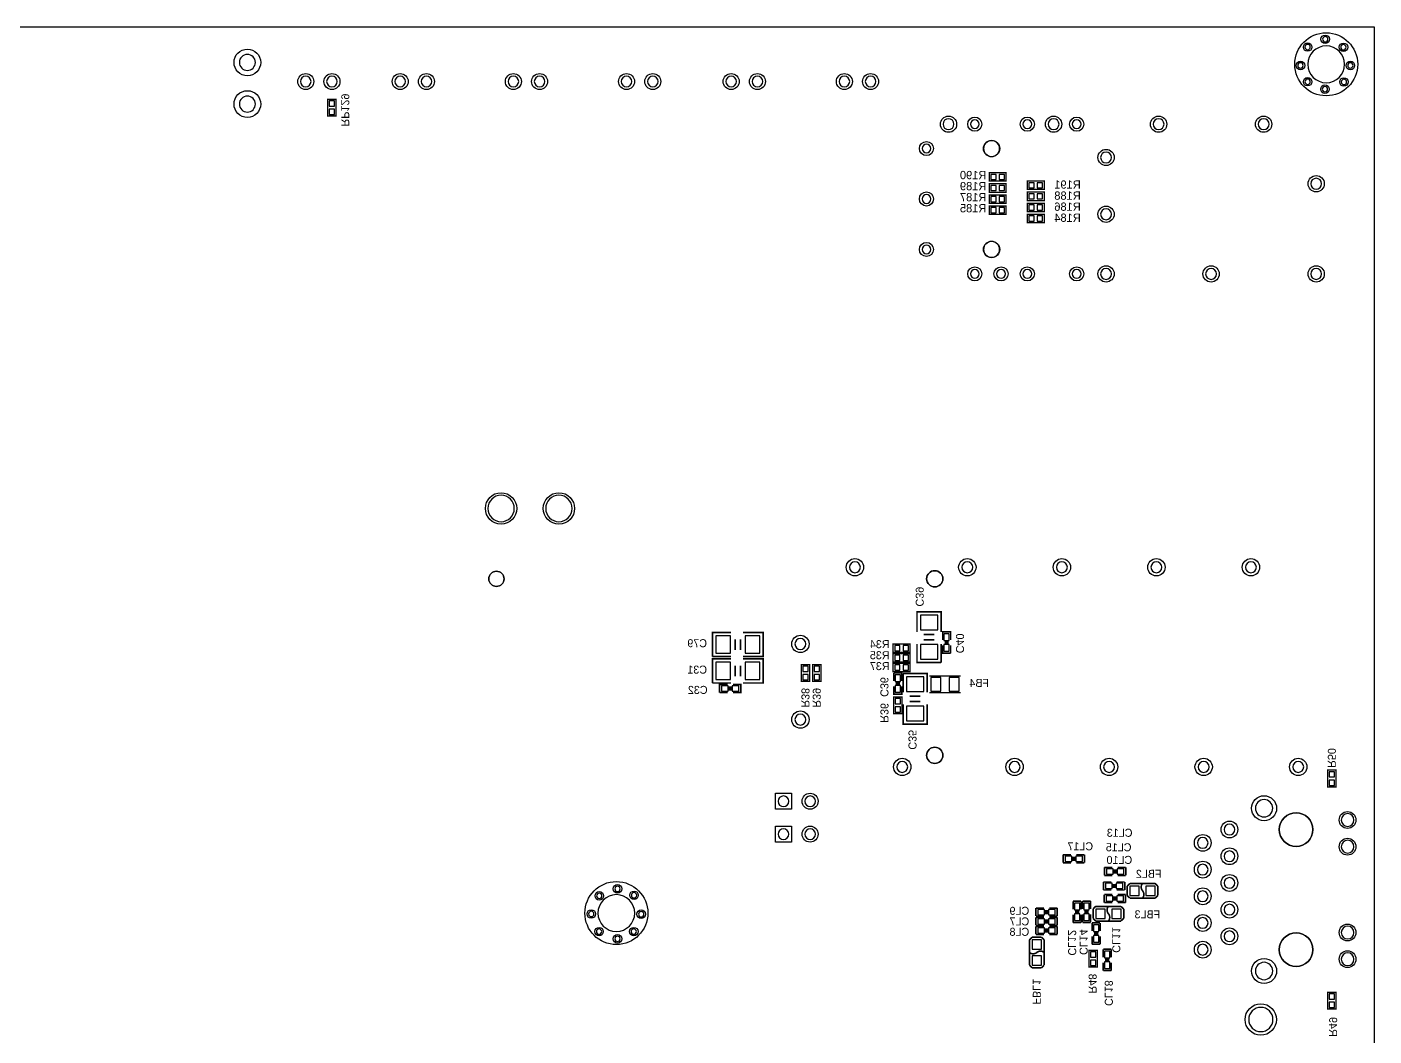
# Model space of a CAD drawing. Extents: x 0 to 254, y 0 to 180.
# Drawn here: x 125.8 to 254, y 84.3 to 180.3 of the extents above; entities that cross this region are included whole.
import ezdxf

# ---------------------------------------------------------------- set-up
doc = ezdxf.new("R2010")
doc.units = 0
for name, color, linetype in [('BG_DRILLHOLE', 1, 'CONTINUOUS'), ('BG_OUTLINE', 2, 'CONTINUOUS'), ('PG_SILKSCREEN_BOTTOM', 6, 'CONTINUOUS'), ('PIN_BOTTOM', 8, 'CONTINUOUS'), ('RD_SILKSCREEN_BOTTOM', 7, 'CONTINUOUS')]:
    doc.layers.add(name, color=color, linetype=linetype)

msp = doc.modelspace()

# ---------------------------------------------------------------- linework, layer by layer
at = {"layer": 'BG_DRILLHOLE'}
for points in [[(247.93194, 178.42992, 1), (247.42394, 178.42992, 1)], [(251.19584, 176.784, 1), (247.69064, 176.784, 1)], [(249.60834, 179.16652, 1), (249.10034, 179.16652, 1)], [(251.33554, 178.40452, 1), (250.82754, 178.40452, 1)], [(147.497038, 176.962562, 1), (145.973038, 176.962562, 1)], [(247.24614, 176.67732, 1), (246.73814, 176.67732, 1)], [(251.99594, 176.67732, 1), (251.48794, 176.67732, 1)], [(152.80132, 175.146208, 1), (151.78532, 175.146208, 1)], [(155.30068, 175.146208, 1), (154.28468, 175.146208, 1)], [(161.793174, 175.146208, 1), (160.777174, 175.146208, 1)], [(164.292534, 175.146208, 1), (163.276534, 175.146208, 1)], [(172.567346, 175.146208, 1), (171.551346, 175.146208, 1)], [(175.066706, 175.146208, 1), (174.050706, 175.146208, 1)], [(183.341518, 175.146208, 1), (182.325518, 175.146208, 1)], [(185.840878, 175.146208, 1), (184.824878, 175.146208, 1)], [(193.303398, 175.146208, 1), (192.287398, 175.146208, 1)], [(195.802758, 175.146208, 1), (194.786758, 175.146208, 1)], [(204.07757, 175.146208, 1), (203.06157, 175.146208, 1)], [(206.57693, 175.146208, 1), (205.56093, 175.146208, 1)], [(247.93194, 175.12792, 1), (247.42394, 175.12792, 1)], [(249.58294, 174.41672, 1), (249.07494, 174.41672, 1)], [(251.38634, 175.10252, 1), (250.87834, 175.10252, 1)], [(147.497038, 173.002702, 1), (145.973038, 173.002702, 1)], [(214.008462, 171.087034, 1), (212.967062, 171.087034, 1)], [(216.408762, 171.087034, 1), (215.570562, 171.087034, 1)], [(221.407482, 171.087034, 1), (220.569282, 171.087034, 1)], [(224.008442, 171.087034, 1), (222.967042, 171.087034, 1)], [(226.109022, 171.087034, 1), (225.270822, 171.087034, 1)], [(234.008422, 171.087034, 1), (232.967022, 171.087034, 1)], [(244.008402, 171.087034, 1), (242.967002, 171.087034, 1)], [(218.351862, 168.768014, 1), (216.827862, 168.768014, 1)], [(211.808822, 168.768014, 1), (210.970622, 168.768014, 1)], [(229.009702, 167.917114, 1), (227.968302, 167.917114, 1)], [(249.009662, 165.417754, 1), (247.968262, 165.417754, 1)], [(211.808822, 163.967414, 1), (210.970622, 163.967414, 1)], [(229.009702, 162.517074, 1), (227.968302, 162.517074, 1)], [(211.808822, 159.166814, 1), (210.970622, 159.166814, 1)], [(218.351862, 159.166814, 1), (216.827862, 159.166814, 1)], [(216.408762, 156.837634, 1), (215.570562, 156.837634, 1)], [(218.908122, 156.837634, 1), (218.069922, 156.837634, 1)], [(221.407482, 156.837634, 1), (220.569282, 156.837634, 1)], [(226.109022, 156.837634, 1), (225.270822, 156.837634, 1)], [(229.009702, 156.837634, 1), (227.968302, 156.837634, 1)], [(239.009682, 156.837634, 1), (237.968282, 156.837634, 1)], [(249.009662, 156.837634, 1), (247.968262, 156.837634, 1)], [(172.150532, 134.514844, 1), (169.635932, 134.514844, 1)], [(177.650394, 134.514844, 1), (175.135794, 134.514844, 1)], [(171.170092, 127.81534, 1), (169.722292, 127.81534, 1)], [(205.099158, 128.921002, 1), (204.057758, 128.921002, 1)], [(212.953092, 127.820928, 1), (211.403692, 127.820928, 1)], [(215.799162, 128.921002, 1), (214.757762, 128.921002, 1)], [(224.799144, 128.921002, 1), (223.757744, 128.921002, 1)], [(233.799126, 128.921002, 1), (232.757726, 128.921002, 1)], [(242.799108, 128.921002, 1), (241.757708, 128.921002, 1)], [(199.909176, 121.621042, 1), (198.867776, 121.621042, 1)], [(199.909176, 114.421158, 1), (198.867776, 114.421158, 1)], [(212.953092, 111.02086, 1), (211.403692, 111.02086, 1)], [(209.599022, 109.92104, 1), (208.557622, 109.92104, 1)], [(220.299026, 109.92104, 1), (219.257626, 109.92104, 1)], [(229.299008, 109.92104, 1), (228.257608, 109.92104, 1)], [(238.29899, 109.92104, 1), (237.25759, 109.92104, 1)], [(247.298972, 109.92104, 1), (246.257572, 109.92104, 1)], [(198.27875, 106.650282, 1), (197.26275, 106.650282, 1)], [(200.81875, 106.650282, 1), (199.80275, 106.650282, 1)], [(244.355366, 105.987088, 1), (242.704366, 105.987088, 1)], [(248.180606, 103.957628, 1), (244.980206, 103.957628, 1)], [(252.089666, 104.866948, 1), (250.870466, 104.866948, 1)], [(198.27875, 103.522018, 1), (197.26275, 103.522018, 1)], [(200.81875, 103.522018, 1), (199.80275, 103.522018, 1)], [(240.738406, 103.957628, 1), (239.722406, 103.957628, 1)], [(238.198406, 102.687628, 1), (237.182406, 102.687628, 1)], [(252.089666, 102.326948, 1), (250.870466, 102.326948, 1)], [(240.738406, 101.417628, 1), (239.722406, 101.417628, 1)], [(238.198406, 100.147628, 1), (237.182406, 100.147628, 1)], [(240.738406, 98.877628, 1), (239.722406, 98.877628, 1)], [(180.49748, 97.6503, 1), (179.98948, 97.6503, 1)], [(183.6166, 96.012, 1), (180.1114, 96.012, 1)], [(182.22468, 98.3107, 1), (181.71668, 98.3107, 1)], [(183.79948, 97.7011, 1), (183.29148, 97.7011, 1)], [(238.198406, 97.607628, 1), (237.182406, 97.607628, 1)], [(240.738406, 96.337628, 1), (239.722406, 96.337628, 1)], [(179.73548, 95.9231, 1), (179.22748, 95.9231, 1)], [(184.48528, 95.8977, 1), (183.97728, 95.8977, 1)], [(238.198406, 95.067628, 1), (237.182406, 95.067628, 1)], [(180.47208, 94.2467, 1), (179.96408, 94.2467, 1)], [(182.22468, 93.5609, 1), (181.71668, 93.5609, 1)], [(183.77408, 94.2467, 1), (183.26608, 94.2467, 1)], [(240.738406, 93.797628, 1), (239.722406, 93.797628, 1)], [(248.180606, 92.527628, 1), (244.980206, 92.527628, 1)], [(252.089666, 94.158308, 1), (250.870466, 94.158308, 1)], [(238.198406, 92.527628, 1), (237.182406, 92.527628, 1)], [(244.355366, 90.498168, 1), (242.704366, 90.498168, 1)], [(252.089666, 91.618308, 1), (250.870466, 91.618308, 1)], [(244.375686, 85.88121, 1), (242.064286, 85.88121, 1)]]:
    msp.add_lwpolyline(points, format="xyb", close=True, dxfattribs=at)
at = {"layer": 'BG_OUTLINE'}
msp.add_lwpolyline([(0, 180.34), (254, 180.34), (254, 0), (0, 0)], close=True, dxfattribs=at)
at = {"layer": 'PG_SILKSCREEN_BOTTOM'}
for points, const_width in [([(154.38882, 173.4566), (155.18638, 173.4566), (155.18638, 171.8564), (154.38882, 171.8564), (154.38882, 173.4566)], 0.127), ([(217.373708, 165.664642), (217.373708, 166.462202), (218.973908, 166.462202), (218.973908, 165.664642), (217.373708, 165.664642)], 0.127), ([(217.373708, 164.613082), (217.373708, 165.410642), (218.973908, 165.410642), (218.973908, 164.613082), (217.373708, 164.613082)], 0.127), ([(222.594424, 165.668706), (222.594424, 164.871146), (220.994224, 164.871146), (220.994224, 165.668706), (222.594424, 165.668706)], 0.127), ([(217.373708, 163.561522), (217.373708, 164.359082), (218.973908, 164.359082), (218.973908, 163.561522), (217.373708, 163.561522)], 0.127), ([(222.594424, 164.617146), (222.594424, 163.819586), (220.994224, 163.819586), (220.994224, 164.617146), (222.594424, 164.617146)], 0.127), ([(217.373708, 162.509962), (217.373708, 163.307522), (218.973908, 163.307522), (218.973908, 162.509962), (217.373708, 162.509962)], 0.127), ([(222.594424, 163.565586), (222.594424, 162.768026), (220.994224, 162.768026), (220.994224, 163.565586), (222.594424, 163.565586)], 0.127), ([(222.594424, 162.514026), (222.594424, 161.716466), (220.994224, 161.716466), (220.994224, 162.514026), (222.594424, 162.514026)], 0.127), ([(212.7758, 122.769884), (212.7758, 124.674884), (210.4898, 124.674884), (210.4898, 122.769884)], 0.1524), ([(192.786, 122.7074), (191.008, 122.7074), (191.008, 120.4214)], 0.1524), ([(193.167, 121.0564), (193.167, 122.0724)], 0.1524), ([(193.675, 121.0564), (193.675, 122.0724)], 0.1524), ([(193.929, 120.4214), (195.834, 120.4214), (195.834, 122.7074), (193.929, 122.7074)], 0.1524), ([(212.1408, 122.515884), (211.1248, 122.515884)], 0.1524), ([(212.1408, 122.007884), (211.1248, 122.007884)], 0.1524), ([(213.6902, 122.007884), (213.6902, 122.769884), (212.9282, 122.769884), (212.9282, 122.007884)], 0.1524), ([(213.5124, 121.830084), (213.106, 121.830084)], 0.1524), ([(209.8167, 121.619772), (209.8167, 120.822212), (208.2165, 120.822212), (208.2165, 121.619772), (209.8167, 121.619772)], 0.127), ([(209.8167, 120.693688), (209.8167, 119.896128), (208.2165, 119.896128), (208.2165, 120.693688), (209.8167, 120.693688)], 0.127), ([(210.4898, 121.626884), (210.4898, 119.848884), (212.7758, 119.848884)], 0.1524), ([(212.7758, 119.848884), (212.7758, 121.626884)], 0.1524), ([(212.9282, 121.499884), (212.9282, 120.737884), (213.6902, 120.737884)], 0.1524), ([(213.5124, 121.677684), (213.106, 121.677684)], 0.1524), ([(213.6902, 120.737884), (213.6902, 121.499884)], 0.1524), ([(191.008, 120.4214), (192.786, 120.4214)], 0.1524), ([(192.786, 120.194832), (191.008, 120.194832), (191.008, 117.908832)], 0.1524), ([(193.167, 118.543832), (193.167, 119.559832)], 0.1524), ([(193.675, 118.543832), (193.675, 119.559832)], 0.1524), ([(193.929, 117.908832), (195.834, 117.908832), (195.834, 120.194832), (193.929, 120.194832)], 0.1524), ([(200.266554, 118.060724), (199.468994, 118.060724), (199.468994, 119.660924), (200.266554, 119.660924), (200.266554, 118.060724)], 0.127), ([(201.33818, 118.060724), (200.54062, 118.060724), (200.54062, 119.660924), (201.33818, 119.660924), (201.33818, 118.060724)], 0.127), ([(209.8167, 119.785384), (209.8167, 118.987824), (208.2165, 118.987824), (208.2165, 119.785384), (209.8167, 119.785384)], 0.127), ([(209.035904, 118.110508), (209.035904, 118.872508), (208.273904, 118.872508)], 0.1524), ([(208.273904, 118.872508), (208.273904, 118.110508)], 0.1524), ([(208.451704, 117.932708), (208.858104, 117.932708)], 0.1524), ([(211.455, 117.024404), (211.455, 118.802404), (209.169, 118.802404)], 0.1524), ([(209.169, 118.802404), (209.169, 117.024404)], 0.1524), ([(211.646516, 118.586504), (214.648796, 118.586504)], 0.127), ([(191.008, 117.908832), (192.786, 117.908832)], 0.1524), ([(192.4558, 117.756432), (191.6938, 117.756432), (191.6938, 116.994432)], 0.1524), ([(191.6938, 116.994432), (192.4558, 116.994432)], 0.1524), ([(192.6336, 117.172232), (192.6336, 117.578632)], 0.1524), ([(192.786, 117.172232), (192.786, 117.578632)], 0.1524), ([(192.9638, 116.994432), (193.7258, 116.994432), (193.7258, 117.756432), (192.9638, 117.756432)], 0.1524), ([(208.273904, 117.602508), (208.273904, 116.840508), (209.035904, 116.840508), (209.035904, 117.602508)], 0.1524), ([(208.451704, 117.780308), (208.858104, 117.780308)], 0.1524), ([(209.804, 116.643404), (210.82, 116.643404)], 0.1524), ([(214.648796, 116.986304), (211.646516, 116.986304)], 0.127), ([(209.05978, 114.973608), (208.26222, 114.973608), (208.26222, 116.573808), (209.05978, 116.573808), (209.05978, 114.973608)], 0.127), ([(209.169, 115.881404), (209.169, 113.976404), (211.455, 113.976404), (211.455, 115.881404)], 0.1524), ([(209.804, 116.135404), (210.82, 116.135404)], 0.1524), ([(249.579384, 109.614208), (250.376944, 109.614208), (250.376944, 108.014008), (249.579384, 108.014008), (249.579384, 109.614208)], 0.127), ([(224.397316, 101.561138), (224.397316, 100.799138)], 0.1524), ([(225.159316, 101.561138), (224.397316, 101.561138)], 0.1524), ([(225.337116, 100.976938), (225.337116, 101.383338)], 0.1524), ([(225.489516, 100.976938), (225.489516, 101.383338)], 0.1524), ([(226.429316, 101.561138), (225.667316, 101.561138)], 0.1524), ([(226.429316, 100.799138), (226.429316, 101.561138)], 0.1524), ([(224.397316, 100.799138), (225.159316, 100.799138)], 0.1524), ([(225.667316, 100.799138), (226.429316, 100.799138)], 0.1524), ([(228.334316, 100.349558), (228.334316, 99.587558)], 0.1524), ([(229.096316, 100.349558), (228.334316, 100.349558)], 0.1524), ([(229.274116, 99.765358), (229.274116, 100.171758)], 0.1524), ([(229.426516, 99.765358), (229.426516, 100.171758)], 0.1524), ([(230.366316, 100.349558), (229.604316, 100.349558)], 0.1524), ([(230.366316, 99.587558), (230.366316, 100.349558)], 0.1524), ([(228.238812, 98.969576), (228.238812, 98.207576)], 0.1524), ([(229.000812, 98.969576), (228.238812, 98.969576)], 0.1524), ([(228.334316, 99.587558), (229.096316, 99.587558)], 0.1524), ([(229.178612, 98.385376), (229.178612, 98.791776)], 0.1524), ([(229.331012, 98.385376), (229.331012, 98.791776)], 0.1524), ([(230.270812, 98.969576), (229.508812, 98.969576)], 0.1524), ([(229.604316, 99.587558), (230.366316, 99.587558)], 0.1524), ([(230.270812, 98.207576), (230.270812, 98.969576)], 0.1524), ([(230.498396, 98.577908), (230.752396, 98.831908)], 0.1524), ([(230.752396, 98.831908), (233.165396, 98.831908)], 0.1524), ([(233.165396, 98.831908), (233.419396, 98.577908)], 0.1524), ([(228.238812, 98.207576), (229.000812, 98.207576)], 0.1524), ([(228.308916, 97.767902), (228.308916, 97.005902)], 0.1524), ([(229.070916, 97.767902), (228.308916, 97.767902)], 0.1524), ([(229.248716, 97.183702), (229.248716, 97.590102)], 0.1524), ([(229.401116, 97.183702), (229.401116, 97.590102)], 0.1524), ([(229.508812, 98.207576), (230.270812, 98.207576)], 0.1524), ([(230.340916, 97.767902), (229.578916, 97.767902)], 0.1524), ([(230.340916, 97.005902), (230.340916, 97.767902)], 0.1524), ([(230.498396, 97.688908), (230.498396, 98.577908)], 0.1524), ([(230.752396, 97.434908), (230.498396, 97.688908)], 0.1524), ([(233.165396, 97.434908), (230.752396, 97.434908)], 0.1524), ([(233.419396, 97.688908), (233.165396, 97.434908)], 0.1524), ([(233.419396, 98.577908), (233.419396, 97.688908)], 0.1524), ([(221.806262, 96.480376), (221.806262, 95.718376)], 0.1524), ([(222.568262, 96.480376), (221.806262, 96.480376)], 0.1524), ([(222.746062, 96.302576), (222.746062, 95.896176)], 0.1524), ([(222.898462, 96.302576), (222.898462, 95.896176)], 0.1524), ([(223.838262, 96.480376), (223.076262, 96.480376)], 0.1524), ([(223.838262, 95.718376), (223.838262, 96.480376)], 0.1524), ([(225.34499, 97.142554), (225.34499, 96.380554)], 0.1524), ([(226.10699, 97.142554), (225.34499, 97.142554)], 0.1524), ([(225.52279, 96.202754), (225.92919, 96.202754)], 0.1524), ([(226.10699, 96.380554), (226.10699, 97.142554)], 0.1524), ([(226.25431, 97.154746), (226.25431, 96.392746)], 0.1524), ([(227.01631, 97.154746), (226.25431, 97.154746)], 0.1524), ([(226.43211, 96.214946), (226.83851, 96.214946)], 0.1524), ([(227.01631, 96.392746), (227.01631, 97.154746)], 0.1524), ([(227.247196, 96.393508), (227.501196, 96.647508)], 0.1524), ([(227.247196, 95.504508), (227.247196, 96.393508)], 0.1524), ([(227.501196, 96.647508), (229.914196, 96.647508)], 0.1524), ([(228.308916, 97.005902), (229.070916, 97.005902)], 0.1524), ([(229.578916, 97.005902), (230.340916, 97.005902)], 0.1524), ([(229.914196, 96.647508), (230.168196, 96.393508)], 0.1524), ([(230.168196, 96.393508), (230.168196, 95.504508)], 0.1524), ([(221.806262, 95.718376), (222.568262, 95.718376)], 0.1524), ([(221.806262, 95.598488), (221.806262, 94.836488)], 0.1524), ([(222.568262, 95.598488), (221.806262, 95.598488)], 0.1524), ([(221.806262, 94.836488), (222.568262, 94.836488)], 0.1524), ([(222.746062, 95.420688), (222.746062, 95.014288)], 0.1524), ([(222.898462, 95.420688), (222.898462, 95.014288)], 0.1524), ([(223.076262, 95.718376), (223.838262, 95.718376)], 0.1524), ([(223.838262, 95.598488), (223.076262, 95.598488)], 0.1524), ([(223.076262, 94.836488), (223.838262, 94.836488)], 0.1524), ([(223.838262, 94.836488), (223.838262, 95.598488)], 0.1524), ([(225.34499, 95.872554), (225.34499, 95.110554)], 0.1524), ([(225.34499, 95.110554), (226.10699, 95.110554)], 0.1524), ([(225.52279, 96.050354), (225.92919, 96.050354)], 0.1524), ([(226.10699, 95.110554), (226.10699, 95.872554)], 0.1524), ([(226.25431, 95.884746), (226.25431, 95.122746)], 0.1524), ([(226.25431, 95.122746), (227.01631, 95.122746)], 0.1524), ([(226.43211, 96.062546), (226.83851, 96.062546)], 0.1524), ([(227.01631, 95.122746), (227.01631, 95.884746)], 0.1524), ([(227.154232, 95.0722), (227.154232, 94.3102)], 0.1524), ([(227.916232, 95.0722), (227.154232, 95.0722)], 0.1524), ([(227.501196, 95.250508), (227.247196, 95.504508)], 0.1524), ([(229.914196, 95.250508), (227.501196, 95.250508)], 0.1524), ([(227.916232, 94.3102), (227.916232, 95.0722)], 0.1524), ([(230.168196, 95.504508), (229.914196, 95.250508)], 0.1524), ([(221.19209, 93.467174), (221.44609, 93.721174)], 0.1524), ([(221.44609, 93.721174), (222.33509, 93.721174)], 0.1524), ([(221.806262, 94.736412), (221.806262, 93.974412)], 0.1524), ([(222.568262, 94.736412), (221.806262, 94.736412)], 0.1524), ([(221.806262, 93.974412), (222.568262, 93.974412)], 0.1524), ([(222.33509, 93.721174), (222.58909, 93.467174)], 0.1524), ([(222.746062, 94.558612), (222.746062, 94.152212)], 0.1524), ([(222.898462, 94.558612), (222.898462, 94.152212)], 0.1524), ([(223.838262, 94.736412), (223.076262, 94.736412)], 0.1524), ([(223.076262, 93.974412), (223.838262, 93.974412)], 0.1524), ([(223.838262, 93.974412), (223.838262, 94.736412)], 0.1524), ([(227.154232, 93.8022), (227.154232, 93.0402)], 0.1524), ([(227.738432, 94.1324), (227.332032, 94.1324)], 0.1524), ([(227.738432, 93.98), (227.332032, 93.98)], 0.1524), ([(227.916232, 93.0402), (227.916232, 93.8022)], 0.1524), ([(221.19209, 91.054174), (221.19209, 93.467174)], 0.1524), ([(222.58909, 93.467174), (222.58909, 91.054174)], 0.1524), ([(226.868736, 92.465906), (227.666296, 92.465906), (227.666296, 90.865706), (226.868736, 90.865706), (226.868736, 92.465906)], 0.127), ([(227.154232, 93.0402), (227.916232, 93.0402)], 0.1524), ([(228.219762, 92.572586), (228.219762, 91.810586)], 0.1524), ([(228.981762, 92.572586), (228.219762, 92.572586)], 0.1524), ([(228.981762, 91.810586), (228.981762, 92.572586)], 0.1524), ([(221.44609, 90.800174), (221.19209, 91.054174)], 0.1524), ([(222.58909, 91.054174), (222.33509, 90.800174)], 0.1524), ([(228.219762, 91.302586), (228.219762, 90.540586)], 0.1524), ([(228.803962, 91.632786), (228.397562, 91.632786)], 0.1524), ([(228.803962, 91.480386), (228.397562, 91.480386)], 0.1524), ([(228.981762, 90.540586), (228.981762, 91.302586)], 0.1524), ([(222.33509, 90.800174), (221.44609, 90.800174)], 0.1524), ([(228.219762, 90.540586), (228.981762, 90.540586)], 0.1524), ([(250.376944, 86.871048), (249.579384, 86.871048), (249.579384, 88.471248), (250.376944, 88.471248), (250.376944, 86.871048)], 0.127)]:
    msp.add_lwpolyline(points, dxfattribs=dict(at, const_width=const_width))
at = {"layer": 'PG_SILKSCREEN_BOTTOM', "const_width": 0.1524}
for points in [[(231.958896, 98.831908, 0.366409), (231.958896, 98.133154)], [(231.958896, 98.133154), (231.958896, 98.133408, -0.366409), (231.958896, 97.434654)], [(228.707696, 96.647508, 0.366409), (228.707696, 95.948754)], [(228.707696, 95.948754), (228.707696, 95.949008, -0.366409), (228.707696, 95.250254)], [(221.890844, 92.260674), (221.89059, 92.260674, -0.366409), (222.589344, 92.260674)], [(221.19209, 92.260674, 0.366409), (221.890844, 92.260674)]]:
    msp.add_lwpolyline(points, format="xyb", dxfattribs=at)
at = {"layer": 'PIN_BOTTOM'}
for points in [[(154.53741, 172.80509), (155.03779, 172.80509), (155.03779, 173.30547), (154.53741, 173.30547)], [(154.53741, 172.00753), (155.03779, 172.00753), (155.03779, 172.50791), (154.53741, 172.50791)], [(218.025218, 165.813232), (218.025218, 166.313612), (217.524838, 166.313612), (217.524838, 165.813232)], [(218.822778, 165.813232), (218.822778, 166.313612), (218.322398, 166.313612), (218.322398, 165.813232)], [(221.145354, 165.520116), (221.145354, 165.019736), (221.645734, 165.019736), (221.645734, 165.520116)], [(221.942914, 165.520116), (221.942914, 165.019736), (222.443294, 165.019736), (222.443294, 165.520116)], [(218.025218, 164.761672), (218.025218, 165.262052), (217.524838, 165.262052), (217.524838, 164.761672)], [(218.025218, 163.710112), (218.025218, 164.210492), (217.524838, 164.210492), (217.524838, 163.710112)], [(218.822778, 164.761672), (218.822778, 165.262052), (218.322398, 165.262052), (218.322398, 164.761672)], [(218.822778, 163.710112), (218.822778, 164.210492), (218.322398, 164.210492), (218.322398, 163.710112)], [(221.145354, 164.468556), (221.145354, 163.968176), (221.645734, 163.968176), (221.645734, 164.468556)], [(221.942914, 164.468556), (221.942914, 163.968176), (222.443294, 163.968176), (222.443294, 164.468556)], [(218.025218, 162.658552), (218.025218, 163.158932), (217.524838, 163.158932), (217.524838, 162.658552)], [(218.822778, 162.658552), (218.822778, 163.158932), (218.322398, 163.158932), (218.322398, 162.658552)], [(221.145354, 163.416996), (221.145354, 162.916616), (221.645734, 162.916616), (221.645734, 163.416996)], [(221.942914, 163.416996), (221.942914, 162.916616), (222.443294, 162.916616), (222.443294, 163.416996)], [(221.145354, 162.365436), (221.145354, 161.865056), (221.645734, 161.865056), (221.645734, 162.365436)], [(221.942914, 162.365436), (221.942914, 161.865056), (222.443294, 161.865056), (222.443294, 162.365436)], [(210.8073, 122.960384), (212.4583, 122.960384), (212.4583, 124.357384), (210.8073, 124.357384)], [(191.3255, 122.3899), (191.3255, 120.7389), (192.7225, 120.7389), (192.7225, 122.3899)], [(194.1195, 122.3899), (194.1195, 120.7389), (195.5165, 120.7389), (195.5165, 122.3899)], [(213.0552, 121.944384), (213.5632, 121.944384), (213.5632, 122.579384), (213.0552, 122.579384)], [(208.36763, 121.471182), (208.36763, 120.970802), (208.86801, 120.970802), (208.86801, 121.471182)], [(209.16519, 121.471182), (209.16519, 120.970802), (209.66557, 120.970802), (209.66557, 121.471182)], [(210.8073, 120.166384), (212.4583, 120.166384), (212.4583, 121.563384), (210.8073, 121.563384)], [(213.0552, 120.928384), (213.5632, 120.928384), (213.5632, 121.563384), (213.0552, 121.563384)], [(191.3255, 119.877332), (191.3255, 118.226332), (192.7225, 118.226332), (192.7225, 119.877332)], [(194.1195, 119.877332), (194.1195, 118.226332), (195.5165, 118.226332), (195.5165, 119.877332)], [(200.117964, 119.509794), (199.617584, 119.509794), (199.617584, 119.009414), (200.117964, 119.009414)], [(201.18959, 119.509794), (200.68921, 119.509794), (200.68921, 119.009414), (201.18959, 119.009414)], [(208.36763, 120.545098), (208.36763, 120.044718), (208.86801, 120.044718), (208.86801, 120.545098)], [(208.36763, 119.636794), (208.36763, 119.136414), (208.86801, 119.136414), (208.86801, 119.636794)], [(209.16519, 120.545098), (209.16519, 120.044718), (209.66557, 120.044718), (209.66557, 120.545098)], [(209.16519, 119.636794), (209.16519, 119.136414), (209.66557, 119.136414), (209.66557, 119.636794)], [(200.117964, 118.712234), (199.617584, 118.712234), (199.617584, 118.211854), (200.117964, 118.211854)], [(201.18959, 118.712234), (200.68921, 118.712234), (200.68921, 118.211854), (201.18959, 118.211854)], [(208.908904, 118.682008), (208.400904, 118.682008), (208.400904, 118.047008), (208.908904, 118.047008)], [(211.1375, 118.484904), (209.4865, 118.484904), (209.4865, 117.087904), (211.1375, 117.087904)], [(212.748876, 117.136164), (212.748876, 118.436644), (211.798916, 118.436644), (211.798916, 117.136164)], [(214.496396, 117.136164), (214.496396, 118.436644), (213.546436, 118.436644), (213.546436, 117.136164)], [(191.8843, 117.629432), (191.8843, 117.121432), (192.5193, 117.121432), (192.5193, 117.629432)], [(192.9003, 117.629432), (192.9003, 117.121432), (193.5353, 117.121432), (193.5353, 117.629432)], [(208.908904, 117.666008), (208.400904, 117.666008), (208.400904, 117.031008), (208.908904, 117.031008)], [(208.91119, 116.422678), (208.41081, 116.422678), (208.41081, 115.922298), (208.91119, 115.922298)], [(208.91119, 115.625118), (208.41081, 115.625118), (208.41081, 115.124738), (208.91119, 115.124738)], [(211.1375, 115.690904), (209.4865, 115.690904), (209.4865, 114.293904), (211.1375, 114.293904)], [(249.727974, 108.962698), (250.228354, 108.962698), (250.228354, 109.463078), (249.727974, 109.463078)], [(249.727974, 108.165138), (250.228354, 108.165138), (250.228354, 108.665518), (249.727974, 108.665518)], [(197.00875, 105.888282), (197.00875, 107.412282), (198.53275, 107.412282), (198.53275, 105.888282)], [(197.00875, 102.760018), (197.00875, 104.284018), (198.53275, 104.284018), (198.53275, 102.760018)], [(224.587816, 101.434138), (224.587816, 100.926138), (225.222816, 100.926138), (225.222816, 101.434138)], [(225.603816, 101.434138), (225.603816, 100.926138), (226.238816, 100.926138), (226.238816, 101.434138)], [(228.524816, 100.222558), (228.524816, 99.714558), (229.159816, 99.714558), (229.159816, 100.222558)], [(229.540816, 100.222558), (229.540816, 99.714558), (230.175816, 99.714558), (230.175816, 100.222558)], [(228.429312, 98.842576), (228.429312, 98.334576), (229.064312, 98.334576), (229.064312, 98.842576)], [(229.445312, 98.842576), (229.445312, 98.334576), (230.080312, 98.334576), (230.080312, 98.842576)], [(228.499416, 97.640902), (228.499416, 97.132902), (229.134416, 97.132902), (229.134416, 97.640902)], [(229.515416, 97.640902), (229.515416, 97.132902), (230.150416, 97.132902), (230.150416, 97.640902)], [(230.752396, 98.577908), (230.752396, 97.688908), (231.641396, 97.688908), (231.641396, 98.577908)], [(232.276396, 98.577908), (232.276396, 97.688908), (233.165396, 97.688908), (233.165396, 98.577908)], [(222.631762, 95.845376), (222.631762, 96.353376), (221.996762, 96.353376), (221.996762, 95.845376)], [(223.647762, 95.845376), (223.647762, 96.353376), (223.012762, 96.353376), (223.012762, 95.845376)], [(225.97999, 96.952054), (225.47199, 96.952054), (225.47199, 96.317054), (225.97999, 96.317054)], [(226.88931, 96.964246), (226.38131, 96.964246), (226.38131, 96.329246), (226.88931, 96.329246)], [(227.501196, 96.393508), (227.501196, 95.504508), (228.390196, 95.504508), (228.390196, 96.393508)], [(229.025196, 96.393508), (229.025196, 95.504508), (229.914196, 95.504508), (229.914196, 96.393508)], [(222.631762, 94.963488), (222.631762, 95.471488), (221.996762, 95.471488), (221.996762, 94.963488)], [(223.647762, 94.963488), (223.647762, 95.471488), (223.012762, 95.471488), (223.012762, 94.963488)], [(225.97999, 95.936054), (225.47199, 95.936054), (225.47199, 95.301054), (225.97999, 95.301054)], [(226.88931, 95.948246), (226.38131, 95.948246), (226.38131, 95.313246), (226.88931, 95.313246)], [(222.631762, 94.101412), (222.631762, 94.609412), (221.996762, 94.609412), (221.996762, 94.101412)], [(223.647762, 94.101412), (223.647762, 94.609412), (223.012762, 94.609412), (223.012762, 94.101412)], [(227.281232, 94.2467), (227.789232, 94.2467), (227.789232, 94.8817), (227.281232, 94.8817)], [(227.281232, 93.2307), (227.789232, 93.2307), (227.789232, 93.8657), (227.281232, 93.8657)], [(221.44609, 92.578174), (222.33509, 92.578174), (222.33509, 93.467174), (221.44609, 93.467174)], [(228.346762, 91.747086), (228.854762, 91.747086), (228.854762, 92.382086), (228.346762, 92.382086)], [(221.44609, 91.054174), (222.33509, 91.054174), (222.33509, 91.943174), (221.44609, 91.943174)], [(227.017326, 91.814396), (227.517706, 91.814396), (227.517706, 92.314776), (227.017326, 92.314776)], [(227.017326, 91.016836), (227.517706, 91.016836), (227.517706, 91.517216), (227.017326, 91.517216)], [(228.346762, 90.731086), (228.854762, 90.731086), (228.854762, 91.366086), (228.346762, 91.366086)], [(250.228354, 88.320118), (249.727974, 88.320118), (249.727974, 87.819738), (250.228354, 87.819738)], [(250.228354, 87.522558), (249.727974, 87.522558), (249.727974, 87.022178), (250.228354, 87.022178)]]:
    msp.add_lwpolyline(points, close=True, dxfattribs=at)
for centre, radius in [((249.44324, 176.784), 2.9972), ((249.35434, 179.16652), 0.4064), ((247.67794, 178.42992), 0.4064), ((251.08154, 178.40452), 0.4064), ((146.735038, 176.962562), 1.27), ((246.99214, 176.67732), 0.4064), ((251.74194, 176.67732), 0.4064), ((152.29332, 175.146208), 0.762), ((154.79268, 175.146208), 0.762), ((161.285174, 175.146208), 0.762), ((163.784534, 175.146208), 0.762), ((172.059346, 175.146208), 0.762), ((174.558706, 175.146208), 0.762), ((182.833518, 175.146208), 0.762), ((185.332878, 175.146208), 0.762), ((192.795398, 175.146208), 0.762), ((195.294758, 175.146208), 0.762), ((203.56957, 175.146208), 0.762), ((206.06893, 175.146208), 0.762), ((247.67794, 175.12792), 0.4064), ((249.32894, 174.41672), 0.4064), ((251.13234, 175.10252), 0.4064), ((146.735038, 173.002702), 1.27), ((213.487762, 171.087034), 0.7747), ((223.487742, 171.087034), 0.7747), ((233.487722, 171.087034), 0.7747), ((243.487702, 171.087034), 0.7747), ((215.989662, 171.087034), 0.6731), ((220.988382, 171.087034), 0.6731), ((225.689922, 171.087034), 0.6731), ((211.389722, 168.768014), 0.6731), ((217.589862, 168.768014), 0.7747), ((228.489002, 167.917114), 0.7747), ((248.488962, 165.417754), 0.7747), ((211.389722, 163.967414), 0.6731), ((228.489002, 162.517074), 0.7747), ((211.389722, 159.166814), 0.6731), ((217.589862, 159.166814), 0.7747), ((215.989662, 156.837634), 0.6731), ((218.489022, 156.837634), 0.6731), ((220.988382, 156.837634), 0.6731), ((225.689922, 156.837634), 0.6731), ((228.489002, 156.837634), 0.7747), ((238.488982, 156.837634), 0.7747), ((248.488962, 156.837634), 0.7747), ((170.893232, 134.514844), 1.4986), ((176.393094, 134.514844), 1.4986), ((204.578458, 128.921002), 0.8255), ((215.278462, 128.921002), 0.8255), ((224.278444, 128.921002), 0.8255), ((233.278426, 128.921002), 0.8255), ((242.278408, 128.921002), 0.8255), ((170.446192, 127.81534), 0.7239), ((212.178392, 127.820928), 0.7747), ((199.388476, 121.621042), 0.8255), ((199.388476, 114.421158), 0.8255), ((212.178392, 111.02086), 0.7747), ((209.078322, 109.92104), 0.8255), ((219.778326, 109.92104), 0.8255), ((228.778308, 109.92104), 0.8255), ((237.77829, 109.92104), 0.8255), ((246.778272, 109.92104), 0.8255), ((200.31075, 106.650282), 0.762), ((243.529866, 105.987088), 1.1938), ((246.580406, 103.957628), 1.6002), ((251.480066, 104.866948), 0.8001), ((200.31075, 103.522018), 0.762), ((240.230406, 103.957628), 0.8001), ((237.690406, 102.687628), 0.8001), ((251.480066, 102.326948), 0.8001), ((240.230406, 101.417628), 0.8001), ((237.690406, 100.147628), 0.8001), ((181.864, 96.012), 2.9972), ((240.230406, 98.877628), 0.8001), ((180.24348, 97.6503), 0.4064), ((181.97068, 98.3107), 0.4064), ((183.54548, 97.7011), 0.4064), ((237.690406, 97.607628), 0.8001), ((179.48148, 95.9231), 0.4064), ((184.23128, 95.8977), 0.4064), ((240.230406, 96.337628), 0.8001), ((237.690406, 95.067628), 0.8001), ((251.480066, 94.158308), 0.8001), ((180.21808, 94.2467), 0.4064), ((181.97068, 93.5609), 0.4064), ((183.52008, 94.2467), 0.4064), ((240.230406, 93.797628), 0.8001), ((246.580406, 92.527628), 1.6002), ((237.690406, 92.527628), 0.8001), ((251.480066, 91.618308), 0.8001), ((243.529866, 90.498168), 1.1938), ((243.219986, 85.88121), 1.4986)]:
    msp.add_circle(centre, radius, dxfattribs=at)

# ---------------------------------------------------------------- texts
at = {"layer": 'RD_SILKSCREEN_BOTTOM', "text_generation_flag": 2, "width": 1.003333}
for s, p in [('RP129', (155.6766, 170.868848)), ('C39', (210.3628, 125.18263)), ('C40', (214.1982, 120.73763)), ('C36', (207.003904, 116.586254)), ('R38', (199.486774, 115.55857)), ('R39', (200.5584, 115.55857)), ('R36', (207.01, 114.122454)), ('C35', (209.677, 111.56315)), ('R50', (249.597164, 109.829854)), ('CL12', (224.877122, 91.96705)), ('CL14', (225.968306, 92.025216)), ('CL11', (229.07752, 92.229432)), ('R48', (226.827588, 88.359996)), ('FBL1', (221.50959, 87.300308)), ('CL18', (228.365558, 87.17026)), ('R49', (249.724164, 84.241894))]:
    msp.add_text(s, height=0.762, rotation=270, dxfattribs=at).set_placement(p)
at = {"layer": 'RD_SILKSCREEN_BOTTOM', "text_generation_flag": 2}
for s, p in [('R190', (217.091768, 165.852602)), ('R189', (217.091768, 164.801042)), ('R191', (226.076764, 164.947346)), ('R187', (217.091768, 163.749482)), ('R188', (226.076764, 163.895786)), ('R185', (217.091768, 162.697922)), ('R186', (226.076764, 162.844226)), ('R184', (226.076764, 161.792666))]:
    msp.add_text(s, height=0.7874, dxfattribs=at).set_placement(p)
at = {"layer": 'RD_SILKSCREEN_BOTTOM', "text_generation_flag": 2, "width": 1.003333}
for s, p in [('C79', (190.500254, 121.3104)), ('R34', (207.873854, 121.220992)), ('R35', (207.873854, 120.167908)), ('C31', (190.500254, 118.797832)), ('R37', (207.873854, 119.132604)), ('FB4', (217.33891, 117.532404)), ('C32', (190.551054, 116.867432)), ('CL13', (231.00157, 103.270558)), ('CL17', (227.2538, 101.981)), ('CL15', (230.906066, 101.890576)), ('CL10', (230.976424, 100.688902)), ('FBL2', (233.770424, 99.365308)), ('CL9', (221.171516, 95.845376)), ('FBL3', (233.646726, 95.512128)), ('CL7', (221.171516, 94.836488)), ('CL8', (221.171516, 93.847412))]:
    msp.add_text(s, height=0.762, dxfattribs=at).set_placement(p)

doc.saveas('drawing.dxf')
